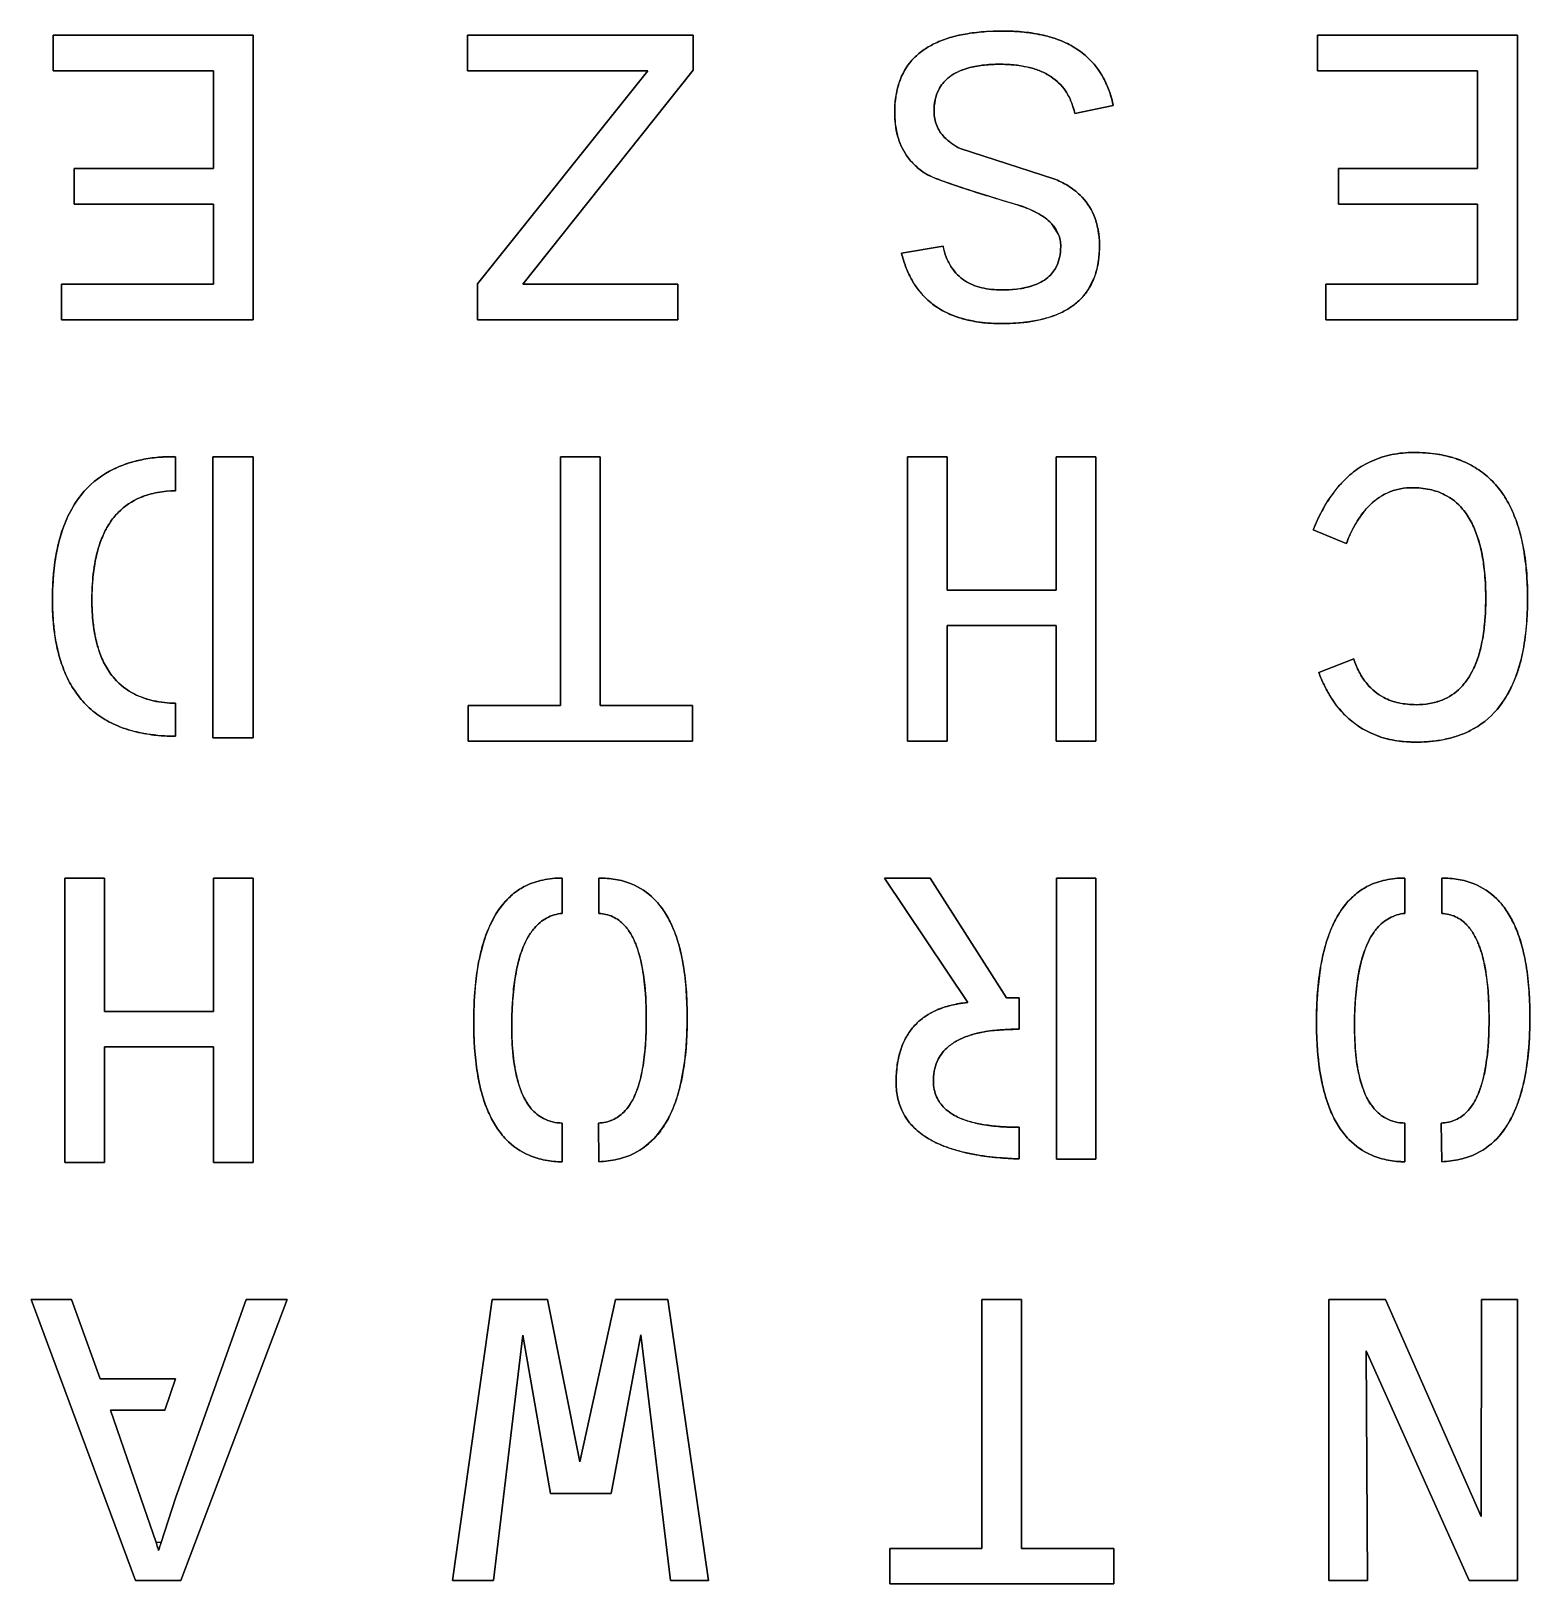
# Model space of a CAD drawing. Header units: millimetres. Extents: x -500 to 0, y -500 to 0.
# Drawn here: x -360.1 to -241.6, y -261.2 to -138.3 of the extents above; entities that cross this region are included whole.
import ezdxf

# ---------------------------------------------------------------- set-up
doc = ezdxf.new("R2010")
doc.units = ezdxf.units.MM
doc.layers.get('0').update_dxf_attribs({"color": 70})

msp = doc.modelspace()

# ---------------------------------------------------------------- linework, layer by layer
msp.add_line((-258.71, -177.78), (-256.09, -178.86))
for points in [[(-342.55, -161.15), (-342.55, -138.64), (-358.38, -138.64), (-358.38, -141.46), (-345.71, -141.46), (-345.71, -149.19), (-356.72, -149.19), (-356.72, -152.01), (-345.71, -152.01), (-345.71, -158.34), (-357.71, -158.34), (-357.71, -161.15)], [(-342.55, -138.64), (-342.55, -161.15), (-357.71, -161.15), (-357.71, -158.34), (-345.71, -158.34), (-345.71, -152.01), (-356.72, -152.01), (-356.72, -149.19), (-345.71, -149.19), (-345.71, -141.46), (-358.38, -141.46), (-358.38, -138.64)], [(-356.72, -152.01), (-345.71, -152.01), (-345.71, -158.34), (-357.71, -158.34), (-357.71, -161.15), (-342.55, -161.15), (-342.55, -138.64), (-358.38, -138.64), (-358.38, -141.46), (-345.71, -141.46), (-345.71, -149.19), (-356.72, -149.19)], [(-307.76, -138.64), (-325.6, -138.64), (-325.6, -141.46), (-311.33, -141.46), (-324.82, -158.31), (-324.82, -161.15), (-308.96, -161.15), (-308.96, -158.34), (-321.24, -158.34), (-307.76, -141.41)], [(-325.6, -138.64), (-307.76, -138.64), (-307.76, -141.41), (-321.24, -158.34), (-308.96, -158.34), (-308.96, -161.15), (-324.82, -161.15), (-324.82, -158.31), (-311.33, -141.46), (-325.6, -141.46)], [(-308.96, -158.34), (-308.96, -161.15), (-324.82, -161.15), (-324.82, -158.31), (-311.33, -141.46), (-325.6, -141.46), (-325.6, -138.64), (-307.76, -138.64), (-307.76, -141.41), (-321.24, -158.34)], [(-242.55, -161.15), (-242.55, -138.64), (-258.38, -138.64), (-258.38, -141.46), (-245.71, -141.46), (-245.71, -149.19), (-256.72, -149.19), (-256.72, -152.01), (-245.71, -152.01), (-245.71, -158.34), (-257.71, -158.34), (-257.71, -161.15)], [(-242.55, -138.64), (-242.55, -161.15), (-257.71, -161.15), (-257.71, -158.34), (-245.71, -158.34), (-245.71, -152.01), (-256.72, -152.01), (-256.72, -149.19), (-245.71, -149.19), (-245.71, -141.46), (-258.38, -141.46), (-258.38, -138.64)], [(-256.72, -149.19), (-256.72, -152.01), (-245.71, -152.01), (-245.71, -158.34), (-257.71, -158.34), (-257.71, -161.15), (-242.55, -161.15), (-242.55, -138.64), (-258.38, -138.64), (-258.38, -141.46), (-245.71, -141.46), (-245.71, -149.19)], [(-348.71, -174.67), (-348.71, -171.98)], [(-342.55, -171.98), (-345.74, -171.98), (-345.74, -194.22), (-342.55, -194.22)], [(-345.74, -171.98), (-342.55, -171.98), (-342.55, -194.22), (-345.74, -194.22)], [(-345.74, -194.22), (-345.74, -171.98), (-342.55, -171.98), (-342.55, -194.22)], [(-318.24, -171.98), (-318.24, -191.67), (-325.54, -191.67), (-325.54, -194.49), (-307.8, -194.49), (-307.8, -191.67), (-315.11, -191.67), (-315.11, -171.98)], [(-318.24, -191.67), (-318.24, -171.98), (-315.11, -171.98), (-315.11, -191.67), (-307.8, -191.67), (-307.8, -194.49), (-325.54, -194.49), (-325.54, -191.67)], [(-325.54, -191.67), (-318.24, -191.67), (-318.24, -171.98), (-315.11, -171.98), (-315.11, -191.67), (-307.8, -191.67), (-307.8, -194.49), (-325.54, -194.49)], [(-287.65, -182.53), (-287.65, -171.98), (-290.79, -171.98), (-290.79, -194.49), (-287.65, -194.49), (-287.65, -185.34), (-279.04, -185.34), (-279.04, -194.49), (-275.89, -194.49), (-275.89, -171.98), (-279.04, -171.98), (-279.04, -182.53)], [(-287.65, -171.98), (-287.65, -182.53), (-279.04, -182.53), (-279.04, -171.98), (-275.89, -171.98), (-275.89, -194.49), (-279.04, -194.49), (-279.04, -185.34), (-287.65, -185.34), (-287.65, -194.49), (-290.79, -194.49), (-290.79, -171.98)], [(-287.65, -194.49), (-287.65, -185.34), (-279.04, -185.34), (-279.04, -194.49), (-275.89, -194.49), (-275.89, -171.98), (-279.04, -171.98), (-279.04, -182.53), (-287.65, -182.53), (-287.65, -171.98), (-290.79, -171.98), (-290.79, -194.49)], [(-258.71, -177.78), (-256.09, -178.86)], [(-255.5, -187.97), (-258.27, -189.05)], [(-354.31, -215.86), (-354.31, -205.31), (-357.46, -205.31), (-357.46, -227.82), (-354.31, -227.82), (-354.31, -218.67), (-345.71, -218.67), (-345.71, -227.82), (-342.55, -227.82), (-342.55, -205.31), (-345.71, -205.31), (-345.71, -215.86)], [(-354.31, -205.31), (-354.31, -215.86), (-345.71, -215.86), (-345.71, -205.31), (-342.55, -205.31), (-342.55, -227.82), (-345.71, -227.82), (-345.71, -218.67), (-354.31, -218.67), (-354.31, -227.82), (-357.46, -227.82), (-357.46, -205.31)], [(-354.31, -227.82), (-357.46, -227.82), (-357.46, -205.31), (-354.31, -205.31), (-354.31, -215.86), (-345.71, -215.86), (-345.71, -205.31), (-342.55, -205.31), (-342.55, -227.82), (-345.71, -227.82), (-345.71, -218.67), (-354.31, -218.67)], [(-318.11, -208.11), (-318.11, -205.31)], [(-315.21, -205.31), (-315.21, -208.11)], [(-292.63, -205.31), (-286.03, -215.16)], [(-289, -205.31), (-292.63, -205.31)], [(-282.97, -214.79), (-289, -205.31)], [(-275.89, -205.31), (-279.01, -205.31), (-279.01, -227.56), (-275.89, -227.56)], [(-279.01, -205.31), (-275.89, -205.31), (-275.89, -227.56), (-279.01, -227.56)], [(-279.01, -227.56), (-279.01, -205.31), (-275.89, -205.31), (-275.89, -227.56)], [(-251.45, -208.11), (-251.45, -205.31)], [(-248.54, -205.31), (-248.54, -208.11)], [(-281.98, -214.79), (-282.97, -214.79)], [(-281.98, -227.53), (-281.98, -225.03)], [(-350.24, -257.87), (-351.45, -254.37), (-353.85, -247.4), (-349.54, -247.4), (-348.71, -244.94), (-354.65, -244.94), (-356.93, -238.64), (-360.13, -238.64), (-351.87, -260.89), (-348.29, -260.89), (-339.88, -238.64), (-343.11, -238.64), (-348.71, -254.37), (-349.84, -257.87)], [(-360.13, -238.64), (-351.87, -260.89)], [(-356.93, -238.64), (-360.13, -238.64)], [(-354.65, -244.94), (-356.93, -238.64)], [(-343.11, -238.64), (-348.71, -254.37)], [(-348.29, -260.89), (-339.88, -238.64)], [(-339.88, -238.64), (-343.11, -238.64)], [(-319.28, -238.64), (-323.65, -238.64), (-326.8, -260.89), (-323.56, -260.89), (-321.24, -241.48), (-319.04, -254), (-314.25, -254), (-311.89, -241.45), (-309.55, -260.89), (-306.55, -260.89), (-309.77, -238.64), (-313.89, -238.64), (-316.71, -251.49)], [(-323.65, -238.64), (-319.28, -238.64), (-316.71, -251.49), (-313.89, -238.64), (-309.77, -238.64), (-306.55, -260.89), (-309.55, -260.89), (-311.89, -241.45), (-314.25, -254), (-319.04, -254), (-321.24, -241.48), (-323.56, -260.89), (-326.8, -260.89)], [(-313.89, -238.64), (-316.71, -251.49), (-319.28, -238.64), (-323.65, -238.64), (-326.8, -260.89), (-323.56, -260.89), (-321.24, -241.48), (-319.04, -254), (-314.25, -254), (-311.89, -241.45), (-309.55, -260.89), (-306.55, -260.89), (-309.77, -238.64)], [(-284.91, -238.64), (-284.91, -258.34), (-292.21, -258.34), (-292.21, -261.15), (-274.47, -261.15), (-274.47, -258.34), (-281.78, -258.34), (-281.78, -238.64)], [(-284.91, -258.34), (-284.91, -238.64), (-281.78, -238.64), (-281.78, -258.34), (-274.47, -258.34), (-274.47, -261.15), (-292.21, -261.15), (-292.21, -258.34)], [(-292.21, -258.34), (-292.21, -261.15), (-274.47, -261.15), (-274.47, -258.34), (-281.78, -258.34), (-281.78, -238.64), (-284.91, -238.64), (-284.91, -258.34)], [(-245.41, -255.81), (-253, -238.64), (-257.46, -238.64), (-257.46, -260.89), (-254.42, -260.89), (-254.52, -242.72), (-246.38, -260.89), (-242.55, -260.89), (-242.55, -238.64), (-245.39, -238.64)], [(-253, -238.64), (-245.41, -255.81), (-245.39, -238.64), (-242.55, -238.64), (-242.55, -260.89), (-246.38, -260.89), (-254.52, -242.72), (-254.42, -260.89), (-257.46, -260.89), (-257.46, -238.64)], [(-245.39, -238.64), (-245.41, -255.81), (-253, -238.64), (-257.46, -238.64), (-257.46, -260.89), (-254.42, -260.89), (-254.52, -242.72), (-246.38, -260.89), (-242.55, -260.89), (-242.55, -238.64)], [(-348.71, -244.94), (-354.65, -244.94)], [(-349.54, -247.4), (-348.71, -244.94)], [(-353.85, -247.4), (-349.54, -247.4)], [(-351.45, -254.37), (-353.85, -247.4)], [(-350.24, -257.87), (-351.45, -254.37)], [(-348.71, -254.37), (-349.84, -257.87)], [(-351.87, -260.89), (-348.29, -260.89)]]:
    msp.add_lwpolyline(points, close=True)
for points in [[(-277.57, -144.83), (-274.52, -144.21), (-277.57, -144.83, 0.022357), (-277.69, -144.36, 0.077024), (-278.3, -143.05, 0.099238), (-279.46, -141.92, 0.046115), (-280.28, -141.48, 0.037443), (-281.17, -141.19), (-281.32, -141.16, 0.031894), (-282.4, -140.99, 0.023142), (-283.5, -140.94, -0.008372), (-283.36, -140.94, -0.010803), (-282.81, -140.96, -0.022262), (-281.98, -141.04, -0.028057), (-281.17, -141.19, -0.037627), (-280.28, -141.48, -0.049027), (-279.46, -141.92, -0.098658), (-278.3, -143.05, -0.052178), (-277.85, -143.91, -0.045196), (-277.57, -144.83), (-274.52, -144.21), (-274.55, -144.07, 0.031517), (-274.85, -143.03, 0.037113), (-275.29, -142.04, 0.085551), (-276.59, -140.37, 0.054171), (-277.7, -139.55, 0.045386), (-278.94, -138.97, 0.029677), (-280, -138.66), (-280.43, -138.56, 0.028211), (-281.97, -138.36), (-282.04, -138.36, 0.018592), (-283.27, -138.31, 0.011454), (-284.02, -138.33), (-284.3, -138.34), (-284.54, -138.35), (-284.76, -138.37, 0.02464), (-286.25, -138.55, 0.029607), (-287.44, -138.83, 0.038119), (-288.59, -139.27, 0.041853), (-289.48, -139.78, 0.048492), (-290.28, -140.44, 0.099966), (-291.36, -142.12, 0.054934), (-291.71, -143.41, 0.021694), (-291.79, -144.07, 0.01112), (-291.81, -144.41, 0.015623), (-291.81, -144.58, 0.013329), (-291.81, -144.66, 0.014878), (-291.81, -144.74), (-291.81, -144.58), (-291.81, -144.42, -0.037088), (-291.68, -143.25, -0.048092), (-291.36, -142.12, -0.100617), (-290.28, -140.44, -0.048188), (-289.48, -139.78, -0.039184), (-288.59, -139.27, -0.036921), (-287.44, -138.83, -0.026737), (-286.25, -138.55, -0.026391), (-284.77, -138.37, -0.008483), (-284.58, -138.35), (-284.25, -138.33, -0.006914), (-283.76, -138.32), (-283.52, -138.31, -0.023543), (-283.46, -138.31), (-283.27, -138.31, -0.018592), (-282.04, -138.36, -0.021527), (-280.81, -138.5, -0.01891), (-280, -138.66, -0.029677), (-278.94, -138.97, -0.044206), (-277.7, -139.55, -0.054171), (-276.59, -140.37, -0.085142), (-275.29, -142.04, -0.037113), (-274.85, -143.03, -0.031517), (-274.55, -144.07, -0.013275), (-274.52, -144.21, 0.028732), (-274.78, -143.24), (-274.83, -143.1, 0.038414), (-275.29, -142.04, 0.085551), (-276.59, -140.37, 0.052399), (-277.7, -139.55, 0.045386), (-278.94, -138.97, 0.038483), (-280.43, -138.56, 0.028211), (-281.97, -138.36), (-282.17, -138.35, 0.015413), (-283.27, -138.31)], [(-284.76, -138.37, 0.02464), (-286.25, -138.55, 0.029607), (-287.44, -138.83, 0.038119), (-288.59, -139.27, 0.041853), (-289.48, -139.78, 0.048492), (-290.28, -140.44, 0.100617), (-291.36, -142.12, 0.054934), (-291.71, -143.41)], [(-281.32, -141.16, 0.031894), (-282.4, -140.99, 0.023142), (-283.5, -140.94, 0.026857), (-284.7, -141, 0.036893), (-285.87, -141.2)], [(-288.33, -142.95, -0.101042), (-287.6, -142.04)], [(-278.3, -143.05, 0.099238), (-279.46, -141.92)], [(-288.7, -144.7, 0.100298), (-288.49, -145.79, 0.091927), (-287.89, -146.7)], [(-286.64, -147.61), (-286.81, -147.52, -0.029463), (-287.38, -147.15, -0.042364), (-287.89, -146.7, -0.091904), (-288.49, -145.79, -0.100298), (-288.7, -144.7, 0.099678), (-288.49, -145.79, 0.091927), (-287.89, -146.7, 0.047816), (-287.3, -147.2, 0.036279), (-286.64, -147.61), (-279.22, -149.99), (-286.64, -147.61), (-279.22, -149.99, -0.042399), (-278.12, -150.54, -0.054188), (-277.15, -151.29, -0.100688), (-276.07, -152.87, -0.055815), (-275.73, -154.01, -0.040429), (-275.61, -155.13)], [(-291.58, -146.61, 0.083596), (-290.87, -148.16, 0.05374), (-290.19, -148.95, 0.046846), (-289.37, -149.59)], [(-285.56, -151, -0.004589), (-287.08, -150.5), (-287.14, -150.49, -0.009802), (-288.38, -150.04)], [(-278.68, -155.35, 0.100161), (-278.87, -154.36), (-279.42, -153.53, 0.044031), (-279.92, -153.09)], [(-287.99, -155.32), (-291.27, -155.89), (-287.99, -155.32), (-291.27, -155.89, 0.029924), (-290.95, -156.93, 0.035672), (-290.5, -157.92)], [(-286.3, -158.04, -0.100948), (-287.3, -157.03)], [(-279.69, -157.8, 0.10053), (-279.03, -156.97)], [(-277.08, -159.49, 0.05197), (-276.47, -158.7), (-276.05, -157.88, 0.054935), (-275.71, -156.61)], [(-289.3, -159.49, 0.052886), (-288.28, -160.28, 0.047703), (-287.12, -160.84), (-286.21, -161.13, 0.034885), (-284.8, -161.38, 0.026123), (-283.49, -161.45), (-283.37, -161.45, 0.018812), (-282.06, -161.4, 0.02231), (-280.91, -161.26), (-280.02, -161.08, 0.047082), (-278.66, -160.59)], [(-355.3, -182.58, -0.034143), (-355.09, -180.46, -0.035427), (-354.75, -179.04), (-354.43, -178.2, -0.041202), (-353.91, -177.24, -0.050063), (-353.23, -176.39, -0.100415), (-351.48, -175.21, -0.054981), (-350.12, -174.81, -0.040706), (-348.71, -174.67), (-348.71, -171.98, 0.02368), (-350.05, -172.03, 0.027695), (-351.37, -172.22)], [(-242.07, -179.26, 0.027949), (-242.45, -177.66), (-242.48, -177.56, 0.035611), (-243.03, -176.13, 0.041508), (-243.74, -174.89, 0.049187), (-244.66, -173.8, 0.051548), (-245.76, -172.93, 0.048595), (-247.01, -172.29), (-247.12, -172.24, 0.051513), (-248.91, -171.78, 0.0388), (-250.75, -171.65, 0.050566), (-252.5, -171.82, 0.056901), (-254.08, -172.33, 0.052932), (-255.37, -173.08, 0.047503), (-256.47, -174.07, 0.029237), (-257.16, -174.91, 0.034408), (-258.03, -176.3)], [(-353.61, -172.97, 0.098964), (-355.92, -174.71, 0.054279), (-356.91, -176.12, 0.044007), (-357.62, -177.69, 0.030296), (-358.04, -179.22), (-358.07, -179.33, 0.029475), (-358.35, -181.31)], [(-249.49, -174.58, -0.064585), (-248.31, -174.99, -0.100512), (-246.89, -176.12, -0.05518), (-246.21, -177.14, -0.040751), (-245.73, -178.27, -0.029969), (-245.4, -179.48, -0.030628), (-245.13, -181.34), (-245.09, -181.96, -0.013764), (-245.06, -183.21)], [(-254.61, -176.23, 0.037444), (-255.23, -177.09)], [(-248.26, -194.34, 0.031548), (-247.26, -194.06, 0.035973), (-246.29, -193.65, 0.100589), (-244.16, -191.97), (-243.6, -191.22, 0.034807), (-243.02, -190.18, 0.030157), (-242.54, -188.99, 0.028059), (-242.16, -187.58, 0.030757), (-241.84, -185.4, 0.021216), (-241.75, -183.21, 0.020866), (-241.83, -181.16)], [(-358.42, -184.1, 0.015696), (-358.34, -185.37, 0.019996), (-358.16, -186.64, 0.028684), (-357.82, -188.02, 0.0355), (-357.32, -189.35, 0.043913), (-356.6, -190.61, 0.049), (-355.66, -191.72, 0.052609), (-354.46, -192.66, 0.047954), (-353.1, -193.35, 0.029791), (-352.03, -193.69, 0.035334), (-350.38, -194, 0.028429), (-348.71, -194.1), (-348.71, -191.49, -0.023167), (-349.58, -191.43, -0.024384), (-350.44, -191.29, -0.020984), (-351, -191.14), (-351.19, -191.08, -0.034463), (-351.91, -190.78, -0.099484), (-353.54, -189.52, -0.054356), (-354.25, -188.5, -0.042966), (-354.74, -187.37, -0.042932), (-355.14, -185.72, -0.018572), (-355.16, -185.61, -0.031199), (-355.31, -183.8, -0.006835), (-355.31, -183.29, 0.026847), (-355.24, -185.02, 0.009002), (-355.22, -185.13, 0.009905), (-355.14, -185.75), (-355.11, -185.91, 0.006909), (-355.04, -186.28), (-355.02, -186.37, 0.027667), (-354.74, -187.37, 0.043495), (-354.25, -188.5, 0.053386), (-353.54, -189.52, 0.099334), (-351.91, -190.78, 0.04677), (-350.82, -191.19, 0.016239), (-350.44, -191.29, 0.028695), (-349.58, -191.43, 0.020631), (-348.71, -191.49), (-348.71, -194.1), (-348.71, -191.49)], [(-355.31, -183.8, 0.031199), (-355.16, -185.61), (-355.02, -186.37, 0.027667), (-354.74, -187.37, 0.043495), (-354.25, -188.5, 0.054356), (-353.54, -189.52, 0.099484), (-351.91, -190.78, 0.04677), (-350.82, -191.19)], [(-245.33, -186.5, -0.027121), (-245.6, -187.65, -0.037109), (-246.02, -188.75)], [(-251.01, -194.55, -0.03357), (-252.26, -194.43, -0.05475), (-253.87, -193.97, -0.100787), (-256.16, -192.45), (-256.53, -192.06, -0.040383), (-257.34, -190.95, -0.026607), (-257.85, -190.02, -0.022402), (-258.27, -189.05), (-255.5, -187.97, 0.041756), (-255.07, -189.02, 0.055603), (-254.44, -189.96, 0.10038), (-253.12, -191.04, 0.066982), (-251.94, -191.46)], [(-247.07, -190.28, -0.101343), (-248.5, -191.23, -0.055053), (-249.51, -191.51, -0.042795), (-250.57, -191.6)], [(-325.11, -216.54), (-325.11, -216.72), (-325.11, -216.91), (-325.11, -217.27), (-325.11, -217.51), (-325.1, -217.83, 0.016867), (-325.09, -217.92, 0.016292), (-325.09, -218.01, 0.015505), (-325.09, -218.11, 0.016875), (-324.97, -219.67, 0.007111), (-324.91, -220.12), (-324.9, -220.23), (-324.88, -220.35), (-324.87, -220.47), (-324.82, -220.73, 0.035263), (-324.36, -222.74, 0.003846), (-324.27, -223.02, 0.019975), (-323.99, -223.75), (-323.94, -223.85), (-323.9, -223.94, 0.037145), (-323.31, -225.02, 0.047053), (-322.55, -225.99, 0.100392), (-320.73, -227.24, 0.053873), (-319.45, -227.63, 0.043418), (-318.11, -227.76, -0.042123), (-319.45, -227.63, -0.054107), (-320.73, -227.24, -0.100038), (-322.55, -225.99, -0.048467), (-323.31, -225.02, -0.039219), (-323.9, -223.94, -0.029549), (-324.35, -222.77, -0.024664), (-324.67, -221.55, -0.011394), (-324.82, -220.73, -0.023276), (-325.05, -218.77, -0.007739), (-325.06, -218.64, -0.018173), (-325.11, -216.54), (-325.11, -216.12, -0.011536), (-325.1, -215.93, -0.013579), (-325.03, -214.4, -0.025731), (-324.75, -212.14, -0.017181), (-324.51, -211.02), (-324.44, -210.74, -0.007981), (-324.32, -210.33), (-324.25, -210.13, -0.003243), (-324.18, -209.92, -0.038665), (-323.57, -208.53, -0.023632), (-323.18, -207.88, -0.028773), (-322.71, -207.28, -0.048104), (-321.93, -206.52, -0.050699), (-321, -205.93, -0.06326), (-319.65, -205.47, -0.052921), (-318.11, -205.31, 0.053713), (-319.65, -205.47, 0.062093), (-321, -205.93, 0.051991), (-321.93, -206.52, 0.047614), (-322.71, -207.28, 0.029285), (-323.18, -207.88, 0.035447), (-323.74, -208.87, 0.028422), (-324.18, -209.92, 0.030063), (-324.63, -211.54, 0.018447), (-324.86, -212.78, 0.012132), (-324.97, -213.72, 0.013595), (-325.08, -215.13), (-325.09, -215.48, 0.006556), (-325.11, -216.54, 0.018173), (-325.06, -218.64), (-325.05, -218.77, 0.023276), (-324.82, -220.73), (-324.67, -221.55, 0.024664), (-324.35, -222.77, 0.029549), (-323.9, -223.94, 0.039219), (-323.31, -225.02, 0.048467), (-322.55, -225.99, 0.100392), (-320.73, -227.24, 0.054107), (-319.45, -227.63, 0.043418), (-318.11, -227.76), (-318.11, -224.69, -0.053732), (-318.89, -224.6, -0.062903), (-319.59, -224.34, -0.099726), (-320.56, -223.56, -0.028994), (-320.84, -223.19, -0.021215), (-321.02, -222.89), (-321.09, -222.78, -0.036067), (-321.45, -221.94, -0.020114), (-321.65, -221.29, -0.025201), (-321.89, -220.13), (-321.92, -219.91, -0.012183), (-321.95, -219.7, -0.020521), (-322.08, -218.15, -0.014084), (-322.1, -216.59), (-322.1, -216.92, 0.006425), (-322.1, -217.08, 0.005878), (-322.1, -217.7, 0.027208), (-321.93, -219.84), (-321.89, -220.11, 0.009299), (-321.81, -220.57, 0.037468), (-321.45, -221.94, 0.038789), (-321.08, -222.79, 0.009682), (-320.97, -222.99, 0.042418), (-320.56, -223.56, 0.045295), (-320.11, -224, 0.051822), (-319.59, -224.34, 0.058908), (-318.89, -224.6, 0.054323), (-318.11, -224.69), (-318.11, -227.76), (-318.11, -224.69)], [(-320.31, -209.27, -0.09259), (-319.35, -208.48, -0.100052), (-318.11, -208.11), (-318.11, -205.31, 0.053713), (-319.65, -205.47, 0.06326), (-321, -205.93, 0.051991), (-321.93, -206.52, 0.048104), (-322.71, -207.28), (-323.18, -207.88, 0.035447), (-323.74, -208.87, 0.028997), (-324.18, -209.92, 0.030063), (-324.63, -211.54, 0.018447), (-324.86, -212.78), (-324.97, -213.72, 0.013595), (-325.08, -215.13)], [(-308.67, -221.24, 0.029525), (-308.33, -218.9), (-308.32, -218.78, 0.013141), (-308.24, -217.33), (-308.23, -216.39, 0.017607), (-308.3, -214.29, 0.024265), (-308.54, -212.19), (-308.61, -211.78, 0.02619), (-308.97, -210.32, 0.036082), (-309.51, -208.9, 0.038452), (-310.1, -207.87, 0.049404), (-310.86, -206.95, 0.10088), (-312.65, -205.77, 0.05437), (-313.91, -205.42, 0.043604), (-315.21, -205.31), (-315.21, -208.11, -0.097257), (-314.12, -208.37, -0.097977), (-313.21, -209.03)], [(-281.98, -217.28), (-281.98, -214.79), (-281.98, -217.28, 0.01285), (-282.05, -217.28, 0.010334), (-282.13, -217.28, 0.00647), (-282.29, -217.28), (-282.61, -217.28, 0.009835), (-283.24, -217.31), (-283.32, -217.32, 0.02523), (-284.65, -217.47, 0.004262), (-285.03, -217.54, 0.030046), (-286.02, -217.81, 0.040772), (-286.84, -218.16, 0.05263), (-287.58, -218.66, 0.100246), (-288.37, -219.65, 0.058631), (-288.64, -220.39, 0.051441), (-288.75, -221.24, -0.051965), (-288.64, -220.39, -0.061096), (-288.37, -219.65, -0.100005), (-287.58, -218.66, -0.055535), (-286.84, -218.16, -0.037588), (-286.02, -217.81, -0.034885), (-284.96, -217.52), (-284.8, -217.49, -0.007812), (-284.62, -217.46, -0.026707), (-283.19, -217.31, -0.01195), (-282.23, -217.28), (-281.98, -217.28), (-281.98, -214.79), (-282.97, -214.79), (-289, -205.31), (-292.63, -205.31), (-286.03, -215.16), (-286.27, -215.18, 0.032262), (-287.46, -215.41, 0.0442), (-288.6, -215.81), (-289.02, -216.03, 0.0724), (-290.15, -216.89)], [(-258.45, -216.54), (-258.45, -216.72), (-258.45, -216.91), (-258.44, -217.27), (-258.44, -217.51), (-258.43, -217.83, 0.016867), (-258.43, -217.92, 0.016292), (-258.42, -218.01, 0.015505), (-258.42, -218.11, 0.016875), (-258.3, -219.67, 0.007111), (-258.25, -220.12), (-258.23, -220.23), (-258.22, -220.35), (-258.2, -220.47), (-258.16, -220.73, 0.035263), (-257.69, -222.74, 0.003846), (-257.6, -223.02, 0.019975), (-257.32, -223.75), (-257.28, -223.85), (-257.24, -223.94, 0.037145), (-256.65, -225.02, 0.047053), (-255.88, -225.99, 0.100392), (-254.06, -227.24, 0.053873), (-252.78, -227.63, 0.043418), (-251.45, -227.76, -0.042123), (-252.78, -227.63, -0.054107), (-254.06, -227.24, -0.100038), (-255.88, -225.99, -0.048467), (-256.65, -225.02, -0.039219), (-257.24, -223.94, -0.029549), (-257.68, -222.77, -0.024664), (-258, -221.55, -0.011394), (-258.16, -220.73, -0.023276), (-258.38, -218.77, -0.007739), (-258.39, -218.64, -0.018173), (-258.45, -216.54), (-258.44, -216.12, -0.011536), (-258.44, -215.93, -0.013579), (-258.37, -214.4, -0.025731), (-258.08, -212.14, -0.017181), (-257.84, -211.02), (-257.77, -210.74, -0.007981), (-257.65, -210.33), (-257.58, -210.13, -0.003243), (-257.51, -209.92, -0.038665), (-256.9, -208.53, -0.023632), (-256.51, -207.88, -0.028773), (-256.05, -207.28, -0.048104), (-255.26, -206.52, -0.050699), (-254.34, -205.93, -0.06326), (-252.99, -205.47, -0.052921), (-251.45, -205.31, 0.053713), (-252.99, -205.47, 0.062093), (-254.34, -205.93, 0.051991), (-255.26, -206.52, 0.047614), (-256.05, -207.28, 0.029285), (-256.51, -207.88, 0.035447), (-257.08, -208.87, 0.028422), (-257.51, -209.92, 0.030063), (-257.97, -211.54, 0.018447), (-258.19, -212.78, 0.012132), (-258.3, -213.72, 0.013595), (-258.41, -215.13), (-258.42, -215.48, 0.006556), (-258.45, -216.54, 0.018173), (-258.39, -218.64), (-258.38, -218.77, 0.023276), (-258.16, -220.73), (-258, -221.55, 0.024664), (-257.68, -222.77, 0.029549), (-257.24, -223.94, 0.039219), (-256.65, -225.02, 0.048467), (-255.88, -225.99, 0.100392), (-254.06, -227.24, 0.054107), (-252.78, -227.63, 0.043418), (-251.45, -227.76), (-251.45, -224.69, -0.053732), (-252.23, -224.6, -0.062903), (-252.92, -224.34, -0.099726), (-253.89, -223.56, -0.028994), (-254.17, -223.19, -0.021215), (-254.36, -222.89), (-254.42, -222.78, -0.036067), (-254.78, -221.94, -0.020114), (-254.98, -221.29, -0.025201), (-255.22, -220.13), (-255.26, -219.91, -0.012183), (-255.28, -219.7, -0.020521), (-255.41, -218.15, -0.014084), (-255.44, -216.59), (-255.44, -216.92, 0.006425), (-255.44, -217.08, 0.005878), (-255.43, -217.7, 0.027208), (-255.27, -219.84), (-255.23, -220.11, 0.009299), (-255.15, -220.57, 0.037468), (-254.78, -221.94, 0.038789), (-254.41, -222.79, 0.009682), (-254.3, -222.99, 0.042418), (-253.89, -223.56, 0.045295), (-253.45, -224, 0.051822), (-252.92, -224.34, 0.058908), (-252.23, -224.6, 0.054323), (-251.45, -224.69), (-251.45, -227.76), (-251.45, -224.69)], [(-253.65, -209.27, -0.09259), (-252.68, -208.48, -0.100052), (-251.45, -208.11), (-251.45, -205.31, 0.053713), (-252.99, -205.47, 0.06326), (-254.34, -205.93, 0.051991), (-255.26, -206.52, 0.048104), (-256.05, -207.28), (-256.51, -207.88, 0.035447), (-257.08, -208.87, 0.028997), (-257.51, -209.92, 0.030063), (-257.97, -211.54, 0.018447), (-258.19, -212.78), (-258.3, -213.72, 0.013595), (-258.41, -215.13)], [(-242, -221.24, 0.029525), (-241.67, -218.9), (-241.66, -218.78, 0.013141), (-241.58, -217.33), (-241.56, -216.39, 0.017607), (-241.63, -214.29, 0.024265), (-241.87, -212.19), (-241.94, -211.78, 0.02619), (-242.31, -210.32, 0.036082), (-242.85, -208.9, 0.038452), (-243.44, -207.87, 0.049404), (-244.19, -206.95, 0.10088), (-245.98, -205.77, 0.05437), (-247.24, -205.42, 0.043604), (-248.54, -205.31), (-248.54, -208.11, -0.097257), (-247.45, -208.37, -0.097977), (-246.55, -209.03)], [(-319.59, -224.34, -0.099726), (-320.56, -223.56), (-321.08, -222.79, -0.038789), (-321.45, -221.94), (-321.65, -221.29, -0.025201), (-321.89, -220.13), (-321.93, -219.84, -0.021513), (-322.08, -218.15, -0.014084), (-322.1, -216.59, -0.014311), (-322.03, -214.97), (-322, -214.57, -0.026358), (-321.75, -212.73), (-321.69, -212.43, -0.032563), (-321.32, -211.09)], [(-252.92, -224.34, -0.099726), (-253.89, -223.56), (-254.41, -222.79, -0.038789), (-254.78, -221.94), (-254.98, -221.29, -0.025201), (-255.22, -220.13), (-255.27, -219.84, -0.021513), (-255.41, -218.15, -0.014084), (-255.44, -216.59, -0.014311), (-255.37, -214.97), (-255.34, -214.57, -0.026358), (-255.09, -212.73), (-255.03, -212.43, -0.032563), (-254.65, -211.09)], [(-311.9, -211.84, -0.02033), (-311.69, -212.98, -0.020211), (-311.52, -214.62)], [(-245.23, -211.84, -0.02033), (-245.02, -212.98, -0.020211), (-244.85, -214.62)], [(-311.46, -216.42, -0.015852), (-311.52, -218.3), (-311.6, -219.24, -0.013601), (-311.72, -220.17)], [(-283.19, -217.31, 0.026707), (-284.62, -217.46), (-284.96, -217.52, 0.034885), (-286.02, -217.81)], [(-244.8, -216.42, -0.015852), (-244.85, -218.3), (-244.93, -219.24, -0.013601), (-245.06, -220.17)], [(-291.21, -218.55, 0.053338), (-291.59, -219.95)], [(-288.37, -219.65, -0.100246), (-287.58, -218.66)], [(-291.25, -223.68, -0.060135), (-291.59, -222.61, -0.051462), (-291.7, -221.4)], [(-313.75, -227.56, 0.057148), (-312.46, -227.11, 0.100478), (-310.67, -225.72), (-310.2, -225.11, 0.036031), (-309.61, -224.11), (-309.55, -223.98, 0.025499), (-309.16, -223.04)], [(-288.55, -222.5, 0.098824), (-287.97, -223.42)], [(-247.09, -227.56, 0.057148), (-245.8, -227.11, 0.100478), (-244, -225.72), (-243.53, -225.11, 0.036031), (-242.94, -224.11), (-242.88, -223.98, 0.025499), (-242.5, -223.04)], [(-315.21, -227.75), (-315.25, -224.69), (-315.21, -227.75), (-315.25, -224.69, 0.099238), (-314.12, -224.44, 0.095315), (-313.24, -223.83)], [(-287.92, -226.52, 0.032778), (-286.47, -226.97, 0.017387), (-285.36, -227.21, 0.019879), (-283.67, -227.43, 0.014401), (-281.98, -227.53), (-281.98, -225.03), (-282.34, -225.02, -0.017236), (-283.63, -224.96, -0.023434), (-284.9, -224.8), (-285.03, -224.78, -0.028059), (-286.02, -224.54, -0.042481), (-286.95, -224.16)], [(-248.54, -227.75), (-248.59, -224.69), (-248.54, -227.75), (-248.59, -224.69, 0.099238), (-247.45, -224.44, 0.095315), (-246.57, -223.83)], [(-289.01, -226, -0.057523), (-290.15, -225.18)]]:
    msp.add_lwpolyline(points, format="xyb")
for points in [[(-288.7, -144.7, -0.053933), (-288.61, -143.76, -0.066049), (-288.33, -142.95, -0.101042), (-287.6, -142.04, -0.055644), (-286.97, -141.61), (-286.89, -141.57, -0.017938), (-286.58, -141.43, -0.013291), (-286.27, -141.32, -0.014277), (-286.11, -141.26), (-286.03, -141.24), (-285.95, -141.22), (-285.87, -141.2, -0.036893), (-284.7, -141, -0.02542), (-283.5, -140.94, 0.031509), (-284.9, -141.02, 0.014734), (-284.99, -141.03, 0.047442), (-286.27, -141.32, 0.04374), (-286.97, -141.61, 0.05275), (-287.6, -142.04, 0.099619), (-288.33, -142.95, 0.063942), (-288.61, -143.76, 0.051783)], [(-291.81, -144.74), (-291.81, -144.98, 0.027588), (-291.74, -145.8, 0.031498), (-291.58, -146.61, 0.083596), (-290.87, -148.16, 0.051093), (-290.19, -148.95, 0.046846), (-289.37, -149.59, -0.045881), (-290.19, -148.95, -0.05374), (-290.87, -148.16, -0.083074), (-291.58, -146.61, -0.036495), (-291.76, -145.69), (-291.78, -145.45), (-291.8, -145.27, -0.008784), (-291.81, -145.01, -0.011086), (-291.81, -144.88, -0.014373)], [(-289.37, -149.59, 0.030103), (-289.1, -149.74, 0.013136), (-288.61, -149.95, 0.006726), (-288.42, -150.03, 0.012344), (-288.38, -150.04, 0.010225), (-287.08, -150.5), (-286.77, -150.61, 0.016159), (-286.7, -150.63), (-286.13, -150.82), (-285.62, -150.98), (-285.51, -151.02), (-285.41, -151.05), (-284.58, -151.31, 0.001843), (-283.33, -151.69), (-282.09, -152.06), (-282.24, -152.02), (-283.46, -151.65), (-284.37, -151.38), (-285.05, -151.16), (-285.56, -151, -0.004589), (-287.08, -150.5), (-287.38, -150.4, -0.010021), (-288.39, -150.04), (-288.64, -149.94), (-288.83, -149.86), (-288.97, -149.8), (-289.07, -149.75, -0.033904)], [(-275.61, -155.29), (-275.61, -155.13, 0.040429), (-275.73, -154.01, 0.053746), (-276.07, -152.87, 0.100688), (-277.15, -151.29, 0.054188), (-278.12, -150.54, 0.040903), (-279.22, -149.99, -0.042399), (-278.12, -150.54, -0.054169), (-277.15, -151.29, -0.100002), (-276.07, -152.87, -0.055815), (-275.73, -154.01, -0.013291), (-275.67, -154.33), (-275.66, -154.45, -0.028205)], [(-282.09, -152.06), (-281.89, -152.13, -0.042385), (-280.56, -152.69), (-280.48, -152.73, -0.033142), (-279.92, -153.09, -0.046293), (-279.42, -153.53, -0.02385), (-279.26, -153.72, -0.070555), (-278.87, -154.36, -0.100047), (-278.68, -155.35, 0.100161), (-278.87, -154.36, 0.090683), (-279.42, -153.53, 0.046973), (-279.96, -153.07, 0.035613), (-280.56, -152.69, 0.0273), (-281.31, -152.34, 0.014012), (-281.69, -152.19, 0.024417), (-281.74, -152.18, 0.024214), (-281.79, -152.16, 0.007783)], [(-291.27, -155.89, 0.028326), (-290.95, -156.93, 0.034933), (-290.5, -157.92, 0.038256), (-289.96, -158.76, 0.041232), (-289.3, -159.49, 0.052886), (-288.28, -160.28, 0.047703), (-287.12, -160.84, 0.02943), (-286.21, -161.13, 0.034885), (-284.8, -161.38, 0.011289), (-284.62, -161.39, 0.024104), (-283.37, -161.45), (-283.49, -161.45, -0.036834), (-285.33, -161.31, -0.01047), (-285.79, -161.22, -0.019286), (-286.46, -161.06, -0.007038), (-286.8, -160.96, -0.014312), (-286.88, -160.93, -0.01675), (-287, -160.89, -0.015286), (-287.12, -160.84, -0.045428), (-288.28, -160.28, -0.051698), (-289.3, -159.49, -0.039537), (-289.96, -158.76, -0.036146), (-290.5, -157.92, -0.035672), (-290.95, -156.93, -0.029924)], [(-283.36, -158.79, -0.025476), (-284.15, -158.75, -0.034593), (-284.93, -158.62, -0.040225), (-285.64, -158.39, -0.046789), (-286.3, -158.04, -0.100948), (-287.3, -157.03, -0.05481), (-287.73, -156.21, -0.03951), (-287.99, -155.32, 0.042615), (-287.73, -156.21, 0.05362), (-287.3, -157.03, 0.09971), (-286.3, -158.04, 0.049578), (-285.64, -158.39, 0.039654), (-284.93, -158.62, 0.031782), (-284.15, -158.75, 0.025837)], [(-283.37, -161.45, 0.018812), (-282.06, -161.4, 0.012664), (-281.89, -161.39, 0.022232), (-280.75, -161.24), (-280.61, -161.21), (-280.49, -161.18, 0.011119), (-280.02, -161.08, 0.047082), (-278.66, -160.59, 0.041621), (-277.82, -160.11, 0.049312), (-277.08, -159.49, 0.099975), (-276.05, -157.88, 0.054935), (-275.71, -156.61), (-275.69, -156.44, 0.034559), (-275.61, -155.29, -0.015495), (-275.64, -155.95, -0.03364), (-275.77, -156.93, -0.015665), (-275.8, -157.05, -0.035795), (-276.05, -157.88, -0.04706), (-276.49, -158.74, -0.051443), (-277.08, -159.49, -0.047692), (-277.82, -160.11, -0.040911), (-278.66, -160.59, -0.021362), (-279.17, -160.81, -0.0123), (-279.55, -160.94, -0.031191), (-280.75, -161.24), (-280.83, -161.25), (-280.91, -161.26, -0.023875), (-282.14, -161.41, -0.018809)], [(-278.68, -155.35, -0.053803), (-278.77, -156.22, -0.066294), (-279.03, -156.97, -0.10015), (-279.69, -157.8, -0.054003), (-280.26, -158.18, -0.040841), (-280.89, -158.45, -0.013554), (-281.19, -158.54, -0.01212), (-281.46, -158.61, -0.031497), (-282.4, -158.75, -0.011944), (-282.64, -158.77, -0.023731), (-282.69, -158.77, -0.02409), (-282.73, -158.77, -0.024301), (-282.77, -158.77, -0.010729), (-283.07, -158.79, -0.011388), (-283.36, -158.79), (-283.2, -158.79, 0.029635), (-282.04, -158.71, 0.018597), (-281.46, -158.61, 0.028468), (-280.89, -158.45, 0.041831), (-280.26, -158.18, 0.054407), (-279.69, -157.8, 0.10053), (-279.03, -156.97, 0.063878), (-278.77, -156.22, 0.051594)], [(-348.71, -171.98, 0.02368), (-350.05, -172.03, 0.027351), (-351.37, -172.22, 0.012363), (-351.95, -172.36, 0.01251), (-352.37, -172.48, 0.019415), (-353, -172.7, 0.019624), (-353.61, -172.97, 0.098638), (-355.92, -174.71, 0.053255), (-356.91, -176.12, 0.044007), (-357.62, -177.69, 0.029395), (-358.01, -179.06), (-358.07, -179.33, 0.029475), (-358.35, -181.31, 0.007752), (-358.39, -181.81), (-358.41, -182.19), (-358.42, -182.47), (-358.43, -182.68, 0.008987), (-358.44, -183.32, -0.009471), (-358.44, -183.14, -0.015974), (-358.39, -181.76, -0.009629), (-358.35, -181.24, -0.026237), (-358.09, -179.44), (-358.04, -179.22, -0.030296), (-357.62, -177.69, -0.043138), (-356.91, -176.12, -0.054279), (-355.92, -174.71, -0.098964), (-353.61, -172.97, -0.034452), (-352.51, -172.52), (-352.37, -172.48, -0.024905), (-351.37, -172.22, -0.027695), (-350.05, -172.03, -0.020793)], [(-250.75, -171.65, 0.050566), (-252.5, -171.82, 0.056378), (-254.08, -172.33, 0.051121), (-255.37, -173.08, 0.047503), (-256.47, -174.07, 0.029237), (-257.16, -174.91, 0.034408), (-258.03, -176.3, 0.014561), (-258.39, -177.03, 0.013054), (-258.71, -177.78), (-258.66, -177.65, -0.037797), (-257.73, -175.77, -0.025449), (-257.14, -174.89, -0.014428), (-256.82, -174.47, -0.017296), (-256.47, -174.07, -0.046412), (-255.37, -173.08, -0.052932), (-254.08, -172.33, -0.056901), (-252.5, -171.82, -0.050477)], [(-241.75, -183.21), (-241.75, -183.08, 0.018984), (-241.83, -181.16, 0.01074), (-241.93, -180.21), (-241.96, -179.97), (-242.01, -179.61, 0.022098), (-242.03, -179.52), (-242.07, -179.26, 0.027949), (-242.45, -177.66, 0.009002), (-242.48, -177.56, 0.035611), (-243.03, -176.13, 0.041508), (-243.74, -174.89, 0.049187), (-244.66, -173.8, 0.051548), (-245.76, -172.93, 0.048595), (-247.01, -172.29, 0.017638), (-247.12, -172.24, 0.051513), (-248.91, -171.78, 0.0388), (-250.75, -171.65, -0.018714), (-249.8, -171.68, -0.034816), (-248.38, -171.88, -0.042385), (-247.01, -172.29, -0.047976), (-245.76, -172.93, -0.050426), (-244.66, -173.8, -0.047699), (-243.74, -174.89, -0.040492), (-243.03, -176.13), (-242.95, -176.32, -0.019494), (-242.66, -177.03, -0.023741), (-242.32, -178.13, -0.012816), (-242.28, -178.27, -0.014518), (-242.07, -179.26, -0.014939), (-241.92, -180.24), (-241.88, -180.61, -0.026559)], [(-355.31, -183.29, -0.010497), (-355.3, -182.58, -0.034143), (-355.09, -180.46, -0.026364), (-354.83, -179.31, -0.013133), (-354.79, -179.17, -0.015026), (-354.75, -179.04, -0.02571), (-354.43, -178.2, -0.040064), (-353.91, -177.24, -0.050063), (-353.23, -176.39, -0.100415), (-351.48, -175.21, -0.053458), (-350.12, -174.81, -0.040706), (-348.71, -174.67, 0.040105), (-350.12, -174.81, 0.054981), (-351.48, -175.21, 0.100152), (-353.23, -176.39, 0.046602), (-353.91, -177.24, 0.041202), (-354.43, -178.2, 0.01702), (-354.65, -178.75, 0.043057), (-355.09, -180.46, 0.024809), (-355.26, -181.87, 0.007584), (-355.28, -182.05, 0.014501), (-355.29, -182.2, 0.007538), (-355.31, -182.74), (-355.31, -183.01, 0.022867), (-355.31, -183.08)], [(-256.09, -178.86, -0.012041), (-255.91, -178.4, -0.016004), (-255.59, -177.73, -0.016286), (-255.55, -177.65, -0.019762), (-255.23, -177.09, -0.026051), (-254.75, -176.4, -0.016991), (-254.61, -176.23, -0.025792), (-254.18, -175.77, -0.006808), (-254.02, -175.62, -0.041948), (-253.4, -175.15, -0.043399), (-252.71, -174.79, -0.051841), (-251.8, -174.52, -0.046119), (-250.86, -174.44, 0.046784), (-251.8, -174.52, 0.052909), (-252.71, -174.79, 0.048335), (-253.49, -175.21), (-253.58, -175.27, 0.039089), (-254.18, -175.77, 0.009923), (-254.33, -175.92), (-254.46, -176.05, 0.04588), (-255.23, -177.09, 0.025248), (-255.7, -177.95, 0.004692), (-255.76, -178.06, 0.011409), (-255.8, -178.16, 0.014218), (-255.84, -178.25, 0.013331)], [(-250.86, -174.44, -0.02401), (-250.17, -174.47, -0.031147), (-249.49, -174.58, -0.064585), (-248.31, -174.99, -0.100512), (-246.89, -176.12, -0.05322), (-246.21, -177.14, -0.040751), (-245.73, -178.27, -0.028602), (-245.4, -179.48, -0.030628), (-245.13, -181.34), (-245.12, -181.57, -0.008925), (-245.09, -181.98), (-245.08, -182.13, -0.011325), (-245.06, -183.21, 0.013764), (-245.09, -181.96, 0.012451), (-245.16, -181.02, 0.022809), (-245.37, -179.63, 0.03371), (-245.73, -178.27, 0.039442), (-246.21, -177.14, 0.05518), (-246.89, -176.12, 0.099991), (-248.31, -174.99, 0.06416), (-249.49, -174.58, 0.026839), (-250.17, -174.47, 0.025093)], [(-358.44, -183.32), (-358.43, -183.74), (-358.42, -184.1, 0.015696), (-358.34, -185.37, 0.019996), (-358.16, -186.64, 0.027127), (-357.82, -188.02, 0.034096), (-357.32, -189.35, 0.043913), (-356.6, -190.61, 0.048847), (-355.66, -191.72, 0.052609), (-354.46, -192.66, 0.045709), (-353.1, -193.35, 0.029791), (-352.03, -193.69, 0.035334), (-350.38, -194, 0.00942), (-350.18, -194.02, 0.013312), (-349.99, -194.04, 0.020274), (-348.71, -194.1, -0.037908), (-350.94, -193.92, -0.013615), (-351.08, -193.9, -0.007881), (-351.59, -193.8, -0.040744), (-353.1, -193.35, -0.047954), (-354.46, -192.66, -0.051617), (-355.66, -191.72, -0.049), (-356.6, -190.61, -0.04248), (-357.32, -189.35, -0.0355), (-357.82, -188.02, -0.028684), (-358.16, -186.64), (-358.19, -186.43), (-358.23, -186.24), (-358.25, -186.06), (-358.3, -185.72, -0.00925), (-358.36, -185.12, -0.012024), (-358.42, -184.22, -0.007552), (-358.43, -183.77, -0.009201), (-358.43, -183.54)], [(-250.59, -194.56), (-250.44, -194.56), (-250.17, -194.56, 0.021174), (-249.21, -194.49, 0.023552), (-248.26, -194.34, 0.031548), (-247.26, -194.06, 0.035973), (-246.29, -193.65, 0.100098), (-244.16, -191.97, 0.030109), (-243.65, -191.29, 0.03732), (-243.02, -190.18, 0.030157), (-242.54, -188.99, 0.028059), (-242.16, -187.58, 0.030757), (-241.84, -185.4, 0.021216), (-241.75, -183.21), (-241.75, -183.57, -0.014495), (-241.81, -184.95, -0.025833), (-242.05, -186.99, -0.016062), (-242.26, -188, -0.020006), (-242.54, -188.99, -0.010365), (-242.58, -189.09, -0.011149), (-242.61, -189.19, -0.040614), (-243.26, -190.65, -0.050656), (-244.16, -191.97, -0.100589), (-246.29, -193.65, -0.033563), (-247.26, -194.06, -0.029286), (-248.26, -194.34, -0.030161), (-249.42, -194.51, -0.003409), (-249.71, -194.53, -0.01183), (-249.93, -194.55, -0.013868), (-250.09, -194.55, -0.0141), (-250.22, -194.56, -0.013491), (-250.31, -194.56)], [(-245.06, -183.21), (-245.06, -183.41, -0.003526), (-245.06, -183.59), (-245.06, -183.68), (-245.07, -184.01, -0.015996), (-245.15, -185.18, -0.016064), (-245.15, -185.26), (-245.18, -185.53, -0.009307), (-245.24, -185.94), (-245.27, -186.14, -0.02297), (-245.27, -186.2), (-245.3, -186.35), (-245.33, -186.5, -0.027121), (-245.6, -187.65, -0.037109), (-246.02, -188.75, -0.040833), (-246.48, -189.56, -0.047636), (-247.07, -190.28, -0.101343), (-248.5, -191.23, -0.053134), (-249.51, -191.51, -0.042795), (-250.57, -191.6, 0.041627), (-249.51, -191.51, 0.055053), (-248.5, -191.23, 0.101057), (-247.07, -190.28, 0.048152), (-246.48, -189.56), (-246.42, -189.47, 0.035386), (-246.02, -188.75), (-245.99, -188.68, 0.03764), (-245.57, -187.54, 0.025376), (-245.3, -186.35), (-245.27, -186.15, 0.022742), (-245.11, -184.69), (-245.09, -184.32, 0.012614)], [(-258.27, -189.05, 0.022402), (-257.85, -190.02, 0.026607), (-257.34, -190.95, 0.026015), (-256.8, -191.74, 0.006237), (-256.64, -191.92), (-256.53, -192.06), (-256.44, -192.16), (-256.3, -192.31), (-256.16, -192.45, 0.10006), (-253.87, -193.97, 0.05475), (-252.26, -194.43), (-252.05, -194.46, 0.037392), (-250.59, -194.56, -0.009603), (-251.01, -194.55, -0.039176), (-252.46, -194.39, -0.048691), (-253.87, -193.97, -0.100787), (-256.16, -192.45, -0.017705), (-256.49, -192.11, -0.042144), (-257.34, -190.95, -0.025306), (-257.85, -190.02, -0.021083)], [(-250.57, -191.6, -0.024551), (-251.26, -191.56, -0.031078), (-251.94, -191.46, -0.066982), (-253.12, -191.04, -0.10023), (-254.44, -189.96, -0.052818), (-255.07, -189.02, -0.041756), (-255.5, -187.97, 0.039538), (-255.07, -189.02, 0.055603), (-254.44, -189.96, 0.10038), (-253.12, -191.04, 0.065064), (-251.94, -191.46, 0.027746), (-251.26, -191.56, 0.024542)], [(-308.23, -216.54), (-308.23, -216.41, 0.017774), (-308.3, -214.29, 0.023986), (-308.54, -212.19), (-308.57, -211.98, 0.009628), (-308.61, -211.78, 0.02619), (-308.97, -210.32, 0.036082), (-309.51, -208.9, 0.038205), (-310.1, -207.87, 0.049404), (-310.86, -206.95, 0.100065), (-312.65, -205.77, 0.05437), (-313.91, -205.42, 0.041632), (-315.21, -205.31, -0.043604), (-313.91, -205.42, -0.053672), (-312.65, -205.77, -0.10088), (-310.86, -206.95, -0.04614), (-310.1, -207.87, -0.038452), (-309.51, -208.9), (-309.47, -209, -0.038473), (-308.9, -210.57, -0.007011), (-308.84, -210.77, -0.022299), (-308.54, -212.19, -0.025048), (-308.29, -214.36, -0.004612), (-308.28, -214.5, -0.009797), (-308.28, -214.63, -0.015233)], [(-241.56, -216.54), (-241.56, -216.41, 0.017774), (-241.63, -214.29, 0.023986), (-241.87, -212.19), (-241.91, -211.98, 0.009628), (-241.94, -211.78, 0.02619), (-242.31, -210.32, 0.036082), (-242.85, -208.9, 0.038205), (-243.44, -207.87, 0.049404), (-244.19, -206.95, 0.100065), (-245.98, -205.77, 0.05437), (-247.24, -205.42, 0.041632), (-248.54, -205.31, -0.043604), (-247.24, -205.42, -0.053672), (-245.98, -205.77, -0.10088), (-244.19, -206.95, -0.04614), (-243.44, -207.87, -0.038452), (-242.85, -208.9), (-242.8, -209, -0.038473), (-242.23, -210.57, -0.007011), (-242.18, -210.77, -0.022299), (-241.87, -212.19, -0.025048), (-241.63, -214.36, -0.004612), (-241.62, -214.5, -0.009797), (-241.61, -214.63, -0.015233)], [(-322.1, -216.59), (-322.1, -216.4, -0.013045), (-322.03, -214.97), (-322.02, -214.83, -0.010498), (-321.92, -213.79, -0.007082), (-321.87, -213.4, -0.012354), (-321.75, -212.73, -0.013207), (-321.65, -212.22), (-321.6, -212.04, -0.035628), (-321.19, -210.75, -0.035127), (-320.81, -209.97, -0.048696), (-320.31, -209.27, -0.092038), (-319.35, -208.48, -0.099784), (-318.11, -208.11, 0.100052), (-319.35, -208.48, 0.09259), (-320.31, -209.27, 0.044232), (-320.81, -209.97, 0.032516), (-321.19, -210.75), (-321.26, -210.92), (-321.32, -211.09, 0.032563), (-321.69, -212.43), (-321.72, -212.56, 0.028742), (-322, -214.57, 0.017852)], [(-315.21, -208.11, -0.09718), (-314.12, -208.37, -0.097977), (-313.21, -209.03, -0.055975), (-312.69, -209.73, -0.037104), (-312.3, -210.53, -0.014347), (-312.17, -210.88), (-312.12, -211.04), (-312.07, -211.21, -0.018754), (-311.9, -211.84, -0.02033), (-311.69, -212.98, -0.021067), (-311.51, -214.69), (-311.51, -214.75), (-311.49, -215.17), (-311.48, -215.48, -0.005877), (-311.46, -216.42, 0.008242), (-311.47, -215.67), (-311.48, -215.51), (-311.48, -215.35), (-311.49, -215.2), (-311.49, -215.05, 0.008965), (-311.53, -214.47, 0.026843), (-311.77, -212.47), (-311.81, -212.22), (-311.86, -212.01, 0.017872), (-312.05, -211.26, 0.023114), (-312.3, -210.53, 0.038926), (-312.69, -209.73, 0.054409), (-313.21, -209.03, 0.097308), (-314.12, -208.37, 0.097257)], [(-255.44, -216.59), (-255.43, -216.4, -0.013045), (-255.37, -214.97), (-255.36, -214.83, -0.010498), (-255.25, -213.79, -0.007082), (-255.2, -213.4, -0.012354), (-255.09, -212.73, -0.013207), (-254.98, -212.22), (-254.94, -212.04, -0.035628), (-254.52, -210.75, -0.035127), (-254.14, -209.97, -0.048696), (-253.65, -209.27, -0.092038), (-252.68, -208.48, -0.099784), (-251.45, -208.11, 0.100052), (-252.68, -208.48, 0.09259), (-253.65, -209.27, 0.044232), (-254.14, -209.97, 0.032516), (-254.52, -210.75), (-254.59, -210.92), (-254.65, -211.09, 0.032563), (-255.03, -212.43), (-255.05, -212.56, 0.028742), (-255.34, -214.57, 0.017852)], [(-248.54, -208.11, -0.09718), (-247.45, -208.37, -0.097977), (-246.55, -209.03, -0.055975), (-246.02, -209.73, -0.037104), (-245.64, -210.53, -0.014347), (-245.5, -210.88), (-245.45, -211.04), (-245.4, -211.21, -0.018754), (-245.23, -211.84, -0.02033), (-245.02, -212.98, -0.021067), (-244.85, -214.69), (-244.84, -214.75), (-244.82, -215.17), (-244.81, -215.48, -0.005877), (-244.8, -216.42, 0.008242), (-244.81, -215.67), (-244.81, -215.51), (-244.82, -215.35), (-244.82, -215.2), (-244.83, -215.05, 0.008965), (-244.86, -214.47, 0.026843), (-245.1, -212.47), (-245.15, -212.22), (-245.19, -212.01, 0.017872), (-245.38, -211.26, 0.023114), (-245.64, -210.53, 0.038926), (-246.02, -209.73, 0.054409), (-246.55, -209.03, 0.097308), (-247.45, -208.37, 0.097257)], [(-286.03, -215.16), (-286.11, -215.17), (-286.27, -215.18, 0.032262), (-287.46, -215.41, 0.012835), (-287.54, -215.43, 0.043133), (-288.6, -215.81, 0.018749), (-289.02, -216.03, 0.0724), (-290.15, -216.89, 0.050369), (-290.76, -217.67, 0.045582), (-291.21, -218.55, 0.053338), (-291.59, -219.95, 0.022957), (-291.67, -220.67, 0.01654), (-291.68, -220.76, 0.014526), (-291.7, -221.4), (-291.7, -221.31, -0.038046), (-291.58, -219.91, -0.026493), (-291.43, -219.22, -0.016694), (-291.33, -218.88, -0.015151), (-291.3, -218.8, -0.017218), (-291.26, -218.67, -0.014468), (-291.21, -218.55, -0.048109), (-290.76, -217.67, -0.053781), (-290.15, -216.89, -0.048803), (-289.43, -216.28), (-289.33, -216.21, -0.037593), (-288.6, -215.81, -0.048676), (-287.34, -215.38), (-287.18, -215.34, -0.011807), (-286.9, -215.28, -0.013394), (-286.79, -215.26, -0.018483)], [(-311.46, -216.42, -0.015852), (-311.52, -218.3, -0.012884), (-311.6, -219.24, -0.01431), (-311.72, -220.17), (-311.75, -220.33, -0.01113), (-311.87, -220.94, -0.009524), (-311.92, -221.16), (-311.97, -221.36, -0.010473), (-312.07, -221.7, -0.021785), (-312.09, -221.76, -0.037371), (-312.46, -222.69, -0.033041), (-312.8, -223.29, -0.046987), (-313.24, -223.83, -0.095315), (-314.12, -224.44, -0.099238), (-315.25, -224.69, 0.048287), (-314.67, -224.62, 0.054131), (-314.12, -224.44, 0.093931), (-313.24, -223.83, 0.046866), (-312.8, -223.29, 0.037185), (-312.46, -222.69, 0.011566), (-312.39, -222.54, 0.024327), (-312.16, -221.97, 0.023966), (-311.9, -221.08, 0.02179), (-311.89, -221.02, 0.015352), (-311.72, -220.17, 0.013601), (-311.6, -219.24, 0.015951), (-311.49, -217.83, 0.021243), (-311.49, -217.74, 0.00991)], [(-315.21, -227.75, 0.021828), (-314.48, -227.69, 0.028063), (-313.75, -227.56, 0.057148), (-312.46, -227.11, 0.100478), (-310.67, -225.72, 0.02653), (-310.2, -225.11, 0.036031), (-309.61, -224.11), (-309.55, -223.98, 0.025499), (-309.16, -223.04, 0.018091), (-308.91, -222.25, 0.01027), (-308.74, -221.55), (-308.67, -221.24, 0.029525), (-308.33, -218.9, 0.009818), (-308.26, -217.72, 0.010294), (-308.23, -216.54), (-308.23, -216.75, -0.010562), (-308.24, -216.95), (-308.24, -217.33, -0.013141), (-308.32, -218.78, -0.026019), (-308.61, -220.94, -0.016771), (-308.84, -222, -0.011787), (-308.88, -222.13, -0.018978), (-309.16, -223.04, -0.010963), (-309.3, -223.4, -0.038424), (-309.88, -224.62, -0.047272), (-310.67, -225.72, -0.100021), (-312.46, -227.11, -0.055736), (-313.75, -227.56, -0.023784), (-314.48, -227.69, -0.02348)], [(-244.8, -216.42, -0.015852), (-244.85, -218.3, -0.012884), (-244.93, -219.24, -0.01431), (-245.06, -220.17), (-245.08, -220.33, -0.01113), (-245.2, -220.94, -0.009524), (-245.26, -221.16), (-245.31, -221.36, -0.010473), (-245.41, -221.7, -0.021785), (-245.43, -221.76, -0.037371), (-245.79, -222.69, -0.033041), (-246.13, -223.29, -0.046987), (-246.57, -223.83, -0.095315), (-247.45, -224.44, -0.099238), (-248.59, -224.69, 0.048287), (-248.01, -224.62, 0.054131), (-247.45, -224.44, 0.093931), (-246.57, -223.83, 0.046866), (-246.13, -223.29, 0.037185), (-245.79, -222.69, 0.011566), (-245.72, -222.54, 0.024327), (-245.49, -221.97, 0.023966), (-245.24, -221.08, 0.02179), (-245.22, -221.02, 0.015352), (-245.06, -220.17, 0.013601), (-244.93, -219.24, 0.015951), (-244.82, -217.83, 0.021243), (-244.82, -217.74, 0.00991)], [(-248.54, -227.75, 0.021828), (-247.81, -227.69, 0.028063), (-247.09, -227.56, 0.057148), (-245.8, -227.11, 0.100478), (-244, -225.72, 0.02653), (-243.53, -225.11, 0.036031), (-242.94, -224.11), (-242.88, -223.98, 0.025499), (-242.5, -223.04, 0.018091), (-242.25, -222.25, 0.01027), (-242.07, -221.55), (-242, -221.24, 0.029525), (-241.67, -218.9, 0.009818), (-241.59, -217.72, 0.010294), (-241.56, -216.54), (-241.57, -216.75, -0.010562), (-241.57, -216.95), (-241.58, -217.33, -0.013141), (-241.66, -218.78, -0.026019), (-241.94, -220.94, -0.016771), (-242.18, -222, -0.011787), (-242.21, -222.13, -0.018978), (-242.5, -223.04, -0.010963), (-242.63, -223.4, -0.038424), (-243.22, -224.62, -0.047272), (-244, -225.72, -0.100021), (-245.8, -227.11, -0.055736), (-247.09, -227.56, -0.023784), (-247.81, -227.69, -0.02348)], [(-291.7, -221.4, 0.050398), (-291.59, -222.61, 0.057206), (-291.25, -223.68, 0.10023), (-290.15, -225.18, 0.054755), (-289.1, -225.95, 0.0218), (-288.52, -226.26, 0.010832), (-288.44, -226.29, 0.018071), (-288.31, -226.35, 0.010869), (-287.92, -226.52, 0.032778), (-286.47, -226.97, 0.017387), (-285.36, -227.21, 0.019879), (-283.67, -227.43, 0.014401), (-281.98, -227.53, -0.013948), (-283.49, -227.44), (-283.77, -227.42, -0.026793), (-285.87, -227.11, -0.019543), (-286.91, -226.86, -0.02257), (-287.92, -226.52, -0.020805), (-288.52, -226.26), (-288.74, -226.15, -0.015295), (-288.93, -226.05, -0.012201), (-289.01, -226, -0.057523), (-290.15, -225.18, -0.049822), (-290.78, -224.49, -0.051548), (-291.25, -223.68, -0.060135), (-291.59, -222.61, -0.051462)], [(-281.98, -225.03), (-282.34, -225.02, -0.017236), (-283.63, -224.96, -0.023434), (-284.9, -224.8, -0.016979), (-285.03, -224.78, -0.028059), (-286.02, -224.54, -0.042481), (-286.95, -224.16, -0.038767), (-287.49, -223.83, -0.045385), (-287.97, -223.42, -0.098627), (-288.55, -222.5, -0.053792), (-288.71, -221.88, -0.043393), (-288.75, -221.24, 0.043839), (-288.71, -221.88, 0.05372), (-288.55, -222.5, 0.098824), (-287.97, -223.42, 0.049638), (-287.49, -223.83, 0.036024), (-286.95, -224.16, 0.045256), (-285.95, -224.55, 0.030856), (-284.9, -224.8, 0.025421), (-283.44, -224.98), (-283.08, -225, 0.007152), (-282.53, -225.02, 0.000582), (-282.39, -225.02)], [(-350.04, -258.51, 0.004562), (-349.96, -258.25, 0.002784), (-349.84, -257.87, -0.002721), (-349.96, -258.25, -0.00707), (-350.04, -258.51, -0.00707), (-350.12, -258.25, -0.002721), (-350.24, -257.87, 0.002784), (-350.12, -258.25, 0.004562)]]:
    msp.add_lwpolyline(points, format="xyb", close=True)
msp.add_lwpolyline([(-283.33, -151.69), (-282.09, -152.06)])

doc.saveas('drawing.dxf')
